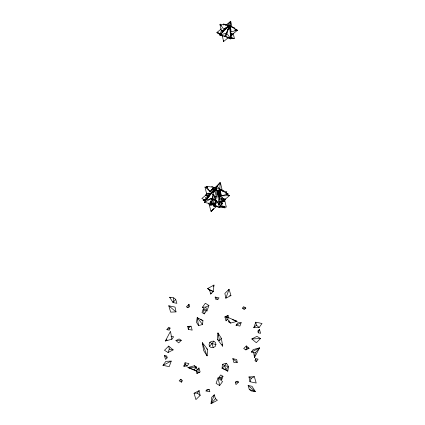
<?xml version="1.0" encoding="UTF-8"?>
<svg xmlns="http://www.w3.org/2000/svg" width="425" height="425" viewBox="0 0 425 425"><rect width="100%" height="100%" fill="white"/><g stroke="black" fill="none" stroke-linecap="round" stroke-linejoin="round"><path stroke-width="0.64" d="M223.555 41.57L223.555 40.279M230.594 29.304L230.594 31.955L229.521 25.479L227.805 26.153M230.701 26.398L230.706 21.25L225.664 25.367M230.903 31.944L229.824 25.468L237.262 30.18L230.903 31.944L230.903 29.293M211.289 210.306L211.252 211.592L213.313 209.063M212.58 199.612L212.622 198.289M216.612 190.395L215.942 187.611L220.07 182.553L219.858 188.982L217.377 191.091M202.555 324.487L202.938 320.54L197.221 317.666L196.472 322.32L198.56 325.587L202.555 324.487L197.221 317.666L198.56 325.587M207.666 349.493L207.039 355.879L203.671 350.593L202.332 342.672L207.666 349.493L206.555 348.808M217.334 339.336L217.961 332.95L221.329 338.236L222.668 346.157L217.334 339.336L219.55 340.701L221.329 338.236M222.445 364.342L222.062 368.284L227.779 371.163L228.528 366.509L226.44 363.242L222.445 364.342L224.66 365.707L228.528 366.509L225.818 369.628L222.062 368.284L224.66 365.707L226.44 363.242M173.761 297.882L173.018 302.536L176.88 303.338L175.722 299.418L173.761 297.882L169.644 297.245L173.018 302.536L175.722 299.418M251.382 352.065L259.627 347.825L254.501 357.521L255.244 352.867L259.627 347.825L253.162 349.6L251.382 352.065L255.244 352.867M212.234 198.316L213.754 190.676L205.769 200.069L212.234 198.316L213.387 195.792M216.41 196.477L214.699 196.94L216.219 189.3L218.827 191.887L218.694 195.856L216.219 189.3L213.451 192.302M215.549 199.479L217.074 191.834L219.55 198.395L219.337 204.818L215.549 199.479L216.012 198.47M230.053 26.185L229.622 25.187L230.706 21.25L232.023 27.582M226.445 32.72L225.165 36.412L219.89 35.174L221.234 31.067L223.183 31.004M223.205 25.064L223.587 23.89L226.376 25.192M226.934 32.89L225.654 36.582L230.669 38.93L232.018 34.823L230.536 33.564M233.984 28.82L234.366 27.646L232.023 27.094M232.608 33.602L232.273 34.616L231.317 34.17M226.695 32.789L225.415 36.481L224.937 35.275M230.27 22.472L230.706 21.25L227.556 25.303M209.918 194.947L210.481 193.364M212.654 190.214L213.265 188.503L215.581 190.453M212.744 204.345L214.71 198.804L215.65 202.709L212.744 204.345L211.735 201.338L214.71 198.804M220.007 184.057L220.432 182.862L221.956 189.178L217.77 191.526M211.677 210.396L211.252 211.592L213.361 208.712M216.548 201.062L215.018 205.371L219.619 207.697L221.483 203.617L218.981 201.514M220.495 195.978L219.215 196.026L219.874 194.177M221.622 199.049L222.185 197.46M221.085 204.696L220.681 205.833L226.328 207.097L224.809 200.781L221.898 202.412L221.494 203.554M170.053 328.068L169.293 330.183L166.903 329.688L168.683 327.223L170.053 328.068L166.903 329.688M168.061 352.495L169.293 349.074L168.688 346.115L164.48 350.285L168.061 352.495L173.156 349.876L168.688 346.115M187.77 307.668L189.003 304.247L189.715 306.669L187.77 307.668L186.4 306.823L189.003 304.247M171.222 361.096L169.224 366.632L162.977 365.335L165.856 361.346L171.222 361.096L162.977 365.335M188.328 329.338L189.088 327.223L191.032 326.219L192.19 330.14L188.328 329.338L187.717 326.379L191.032 326.219M203.256 309.108L202.024 312.534L204.244 313.9L206.024 311.435L203.256 309.108L204.244 313.9M185.061 362.764L183.834 366.185L187.149 366.031L188.928 363.566L185.061 362.764L185.438 364.592L187.149 366.031M210.726 294.042L213.329 291.465L213.95 285.079L207.613 288.586L209.567 290.121L210.726 294.042L211.156 292.846M213.52 286.275L213.95 285.079L213.153 285.993M206.922 311.01L208.914 305.469L205.328 303.259L202.449 307.243L206.922 311.01L205.764 307.089L202.449 307.243M196.972 373.522L198.964 367.986L200.122 371.902L196.972 373.522L196.361 370.563L198.964 367.986M209.838 342.274L209.079 344.388L209.456 346.216L211.167 347.655L213.212 347.56L215.162 346.556L215.921 344.441L215.544 342.614L213.833 341.174L211.788 341.27L209.838 342.274L212.059 343.639L215.921 344.441M225.85 298.201L229.075 289.239L230.945 295.582L225.85 298.201L224.867 293.409L229.075 289.239M228.639 318.267L228.028 315.308L224.878 316.922L226.036 320.843L226.477 319.616M218.078 377.82L216.086 383.361L219.672 385.571L222.551 381.586L218.078 377.82L219.672 385.571M214.274 394.788L211.05 403.75L217.387 400.244L215.433 398.708L214.274 394.788L211.671 397.364L211.05 403.75L215.433 398.708M241.166 322.639L239.939 326.065L236.072 325.263L237.851 322.798L241.166 322.639L236.072 325.263M221.744 379.722L222.976 376.295L220.756 374.93L218.976 377.395L221.744 379.722L221.027 377.299L218.976 377.395M253.778 327.733L255.776 322.192L262.023 323.494L259.144 327.484L253.778 327.733L256.381 325.157L255.776 322.192M245.91 349.892L246.67 347.777L246.293 345.945L243.695 348.527L245.91 349.892L249.055 348.272L246.293 345.945M258.23 332.823L259.462 329.396L260.615 333.317L258.23 332.823L257.853 330.99L259.462 329.396M255.707 358.647L254.947 360.761L256.317 361.606L258.097 359.141L255.707 358.647L256.317 361.606M249.964 381.735L251.196 378.308L254.341 376.688L256.211 383.031L249.964 381.735L248.976 376.943L254.341 376.688M229.288 25.617L226.429 33.182L220.065 34.946L224.002 29.878L229.288 25.617L220.065 34.946L221.175 34.282M226.663 33.044L229.521 25.479L230.6 27.976M229.617 25.728L226.764 33.299L230.69 38.648L230.695 32.21L229.617 25.728L230.69 38.648L230.212 37.432M205.812 195.086L208.718 193.455L207.968 195.569L205.812 195.086L206.731 193.072M204.483 202.396L212.102 198.124L210.131 203.66L204.483 202.396L206.348 198.316L207.623 198.273M212.42 201.137L213.111 199.623L211.363 199.235M209.116 202.969L208.197 203.75L211.039 205.19L211.751 203.633L210.035 202.188M212.92 204.85L215.698 207.188L210.885 211.283L209.36 204.967L212.92 204.85L213.377 203.841M218.668 193.518L219.358 192.004L220.543 191.962M216.803 205.663L217.095 206.869L213.605 206.088L214.317 204.526L215.417 204.489M216.426 200.786L215.273 203.304L216.373 203.267M218.62 196.839L219.082 195.829M226.302 192.913L226.833 191.749L222.44 190.767M224.357 201.577L223.348 198.576L222.599 200.69L224.357 201.577L225.505 199.059L223.89 198.698M171.838 339.23L170.499 331.309L165.373 341.004L171.838 339.23L173.618 336.765L171.041 336.228M217.913 299.391L219.013 297.867L215.151 297.064L215.863 299.487L217.913 299.391L215.151 297.064M228.028 315.308L226.929 316.827L224.878 316.922M181.395 382.181L182.495 380.662L180.79 379.222L179.18 380.816L181.395 382.181L180.79 379.222M209.456 346.216L212.059 343.639L213.833 341.174M242.505 308.168L243.605 306.648L245.82 308.013L244.21 309.607L242.505 308.168L245.82 308.013M194.055 393.247L197.37 393.093L199.15 390.628L200.133 395.42L195.925 399.59L194.055 393.247L199.15 390.628M205.987 390.963L207.087 389.438L209.137 389.342L209.849 391.765L205.987 390.963L209.137 389.342M217.255 186.394L219.858 188.982L215.942 187.611L220.07 182.553M224.002 29.543L229.288 25.277L220.076 24.193L224.002 29.543L224.814 28.496M225.856 27.652L224.235 29.739L229.521 25.479M213.865 187.313L210.003 191.648L206.221 186.309L213.865 187.313L210.003 191.648L212.914 192.302M213.754 190.676L205.769 200.069L206.858 199.458M166.568 339.628L165.373 341.004L167.142 340.096M213.217 192.674L216.219 189.3M181.305 340.303L178.707 342.879L175.945 340.558L179.09 338.938L181.305 340.303L175.945 340.558M167.147 357.839L165.538 359.433L164.385 355.513L166.77 356.007L167.147 357.839L164.385 355.513M226.036 320.843L227.768 319.127M229.25 320.864L228.384 321.725L230.6 323.09L237.065 321.316L225.266 316.269L230.6 323.09M185.438 364.592L183.834 366.185L184.965 365.606M196.616 367.104L187.935 367.513L194.018 369.686L196.616 367.104L194.4 365.739L187.935 367.513L196.786 371.301M260.52 338.544L256.312 342.715L251.844 338.953L256.939 336.329L260.52 338.544L251.844 338.953M238.6 382.006L235.997 384.582L235.285 382.16L237.23 381.161L238.6 382.006L235.285 382.16M206.173 194.836L201.843 198.523L205.291 200.271M218.992 184.089L215.618 186.963L216.638 189.996M214.025 199.962L212.734 198.879L215.215 196.764M222.201 191.176L223.12 190.395L220.846 189.247M220.846 192.621L218.864 194.31L221.707 195.75L228.177 193.997L219.236 189.189L221.707 195.75M219.215 196.026L220.702 194.756M219.082 197.715L221.069 196.026M226.599 194.167L229.479 195.622L224.66 199.723L220.166 195.936L221.212 195.351M219.709 206.157L222.684 203.623L220.926 202.736M221.436 28.794L216.915 32.475L220.262 34.042M228.597 37.453L223.571 41.544L222.238 35.238M235.11 29.298L237.341 30.34L232.321 34.43L230.345 32.752M231.227 35.546L232.114 34.823M219.89 35.174L221.553 34.181M214.359 189.863L215.332 189.322M208.367 197.375L206.975 196.207L209.886 194.57M213.764 194.4L212.867 194.905L214.003 195.484M218.732 194.23L220.299 193.348M219.566 197.434L220.655 196.828M209.36 204.967L210.407 204.383M211.453 203.793L212.5 203.208M221.43 199.575L223.369 198.486M213.605 206.088L215.061 205.27M205.764 307.089L208.914 305.469M221.027 377.299L222.976 376.295M227.906 25.867L229.622 25.187M204.903 199.676L203.145 200.154L204.818 201.052M229.617 295.641L230.945 295.582M176.024 311.886L170.659 312.136L168.789 305.793L175.036 307.094L176.024 311.886L168.789 305.793M235.822 321.374L237.065 321.316L232.199 319.579M247.865 348.33L249.055 348.272L246.67 347.777M237.283 362.451L233.968 362.61L232.81 358.689L236.672 359.492L237.283 362.451L232.81 358.689M223.837 30.483L221.234 30.568L219.9 24.262L221.335 25.484M221.282 30.855L223.879 30.77M234.818 30.425L237.341 30.34M222.307 36.008L216.994 32.635L218.253 32.597M216.452 189.635L214.806 189.693L214.221 187.282L215.969 187.669M223.12 190.395L219.566 190.517L220.421 191.239M211.623 193.194L206.508 193.364L204.988 187.048L207.496 187.611M226.312 194.055L228.177 193.997L225.298 192.987M206.975 196.207L209.536 196.116M220.166 195.936L229.479 195.622M205.626 200.069L203.145 200.154L205.445 200.961M215.002 200.303L216.654 200.249M222.248 200.866L223.529 200.823M219.04 201.79L222.594 201.673L221.59 198.672L219.263 198.151M210.178 202.204L211.958 202.146L210.667 201.057M220.91 203.687L222.684 203.623M227.603 37.852L234.18 38.627L231.29 37.618M217.451 206.837L225.096 207.841L223.964 206.237M169.293 349.074L173.156 349.876M248.12 385.491L251.982 386.293L255.356 391.579L251.239 390.947L249.278 389.412L248.12 385.491L255.356 391.579L249.278 389.412M218.79 194.655L221.117 195.176M206.13 199.362L205.727 197.689L207.342 198.05M230.844 37.729L234.361 38.553L233.288 33.511M225.494 36.656L228.209 37.294M234.951 29.378L237.262 30.18M216.994 32.635L219.884 33.644M207.373 186.713L206.221 186.309L207.188 187.122M214.168 202.847L215.847 203.437M219.916 206.024L225.096 207.841L222.673 205.796M209.567 290.121L213.329 291.465L207.613 288.586M169.644 297.245L170.861 297.681M200.255 319.584L202.938 320.54M198.555 372.056L199.734 372.56L198.592 371.987M223.688 35.838L225.239 36.566M225.266 316.269L228.124 317.703M194.018 369.686L196.302 370.834M211.698 186.453L214.577 187.903M220.192 201.551L221.898 202.412M187.717 326.379L189.088 327.223M248.976 376.943L251.196 378.308M197.221 317.666L198.204 318.437M214.221 187.282L216.538 189.231M218.721 192.084L219.582 192.807L218.774 190.405M219.597 199.15L222.594 201.673M204.988 187.048L212.261 193.173L211.857 191.957M205.727 197.689L207.113 198.857M256.381 325.157L259.144 327.484M197.37 393.093L200.133 395.42M230.626 33.368L232.108 34.627L231.636 33.421M219.236 189.189L220.102 190.055M214.227 203.984L215.098 204.85M194.4 365.739L197.45 369.638M212.691 194.108L214.699 196.94M229.957 37.113L230.669 38.93M210.959 201.976L211.634 203.766M218.817 335.352L217.961 332.95L219.55 340.701M222.025 344.356L222.668 346.157M202.332 342.672L207.039 355.879L206.773 354.588M218.583 195.272L219.204 197.126M218.933 203.607L219.337 204.818L217.074 191.834M213.265 188.503L214.482 192.148M217.595 201.647L219.619 207.697M214.476 203.543L214.885 204.754M212.319 197.641L212.734 198.879M208.925 193.077L209.727 195.479M210.237 202.789L211.039 205.19M206.858 195.027L207.66 197.428M224.66 365.707L225.818 369.628L227.779 371.163L227.572 369.941M212.059 343.639L213.212 347.56M215.709 196.345L216.113 198.018M215.464 199.729L216.139 202.518M212.553 188.525L213.499 192.429M214.572 203.192L214.97 204.866M253.571 352.038L254.501 357.521"/></g></svg>
